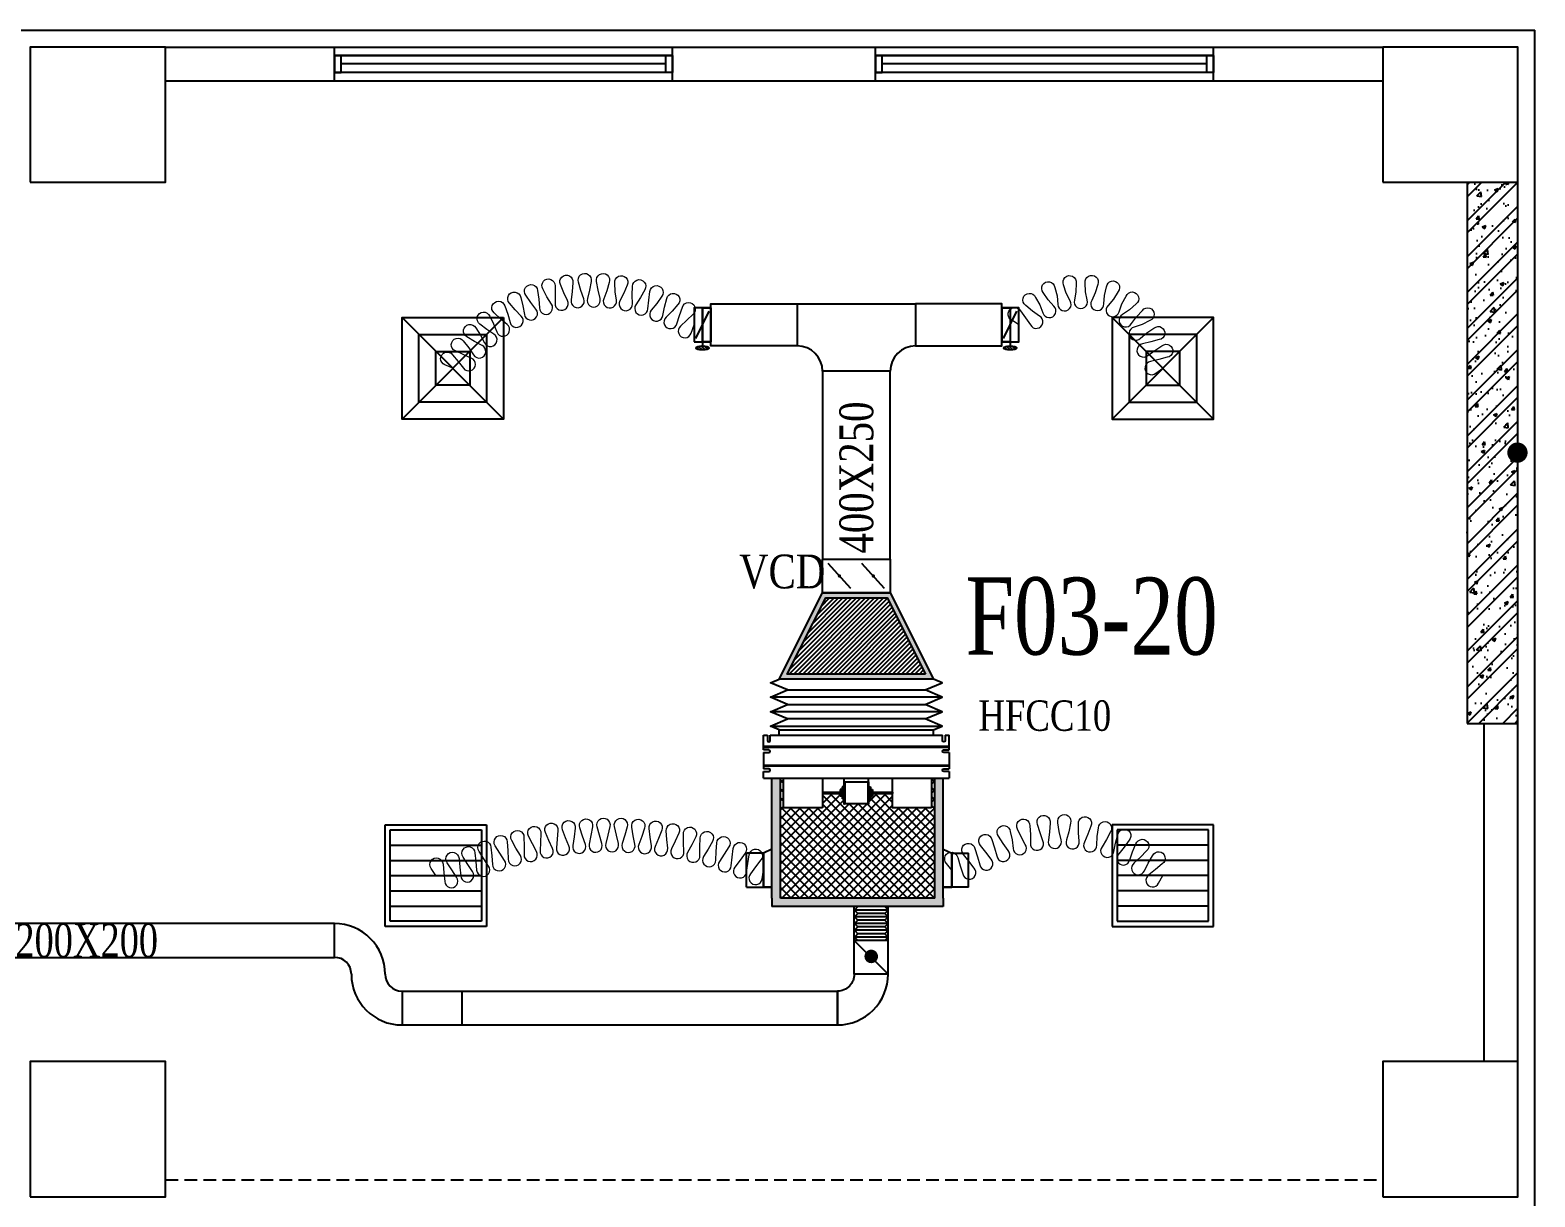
# Model space of a CAD drawing. Header units: metres. Extents: x 352651 to 1421851, y -87441 to -24441.
# Drawn here: x 567077 to 575977, y -40975 to -34075 of the extents above; entities that cross this region are included whole.
import ezdxf
from ezdxf.enums import TextEntityAlignment as Align

# ---------------------------------------------------------------- set-up
doc = ezdxf.new("R2010")
doc.units = ezdxf.units.M
doc.header["$LTSCALE"] = 300
doc.header["$MEASUREMENT"] = 0
doc.linetypes.add('DASHED2', pattern=[0.375, 0.25, -0.125])
for name, color, linetype in [('bat noi mem', 4, 'CONTINUOUS'), ('CUA', 8, 'CONTINUOUS'), ('CUAGIO', 2, 'CONTINUOUS'), ('HATCH', 145, 'CONTINUOUS'), ('KHUAT', 8, 'DASHED2'), ('KT', 1, 'CONTINUOUS'), ('THAY', 9, 'CONTINUOUS'), ('thiet bi', 11, 'CONTINUOUS'), ('TUONG', 7, 'CONTINUOUS'), ('vach', 6, 'CONTINUOUS')]:
    doc.layers.add(name, color=color, linetype=linetype)
doc.layers.add('noi mem', color=5, linetype='BATTING', lineweight=0)
doc.styles.add('PHU', font='vntimeh.shx', dxfattribs={"width": 0.8})
doc.styles.add('ROMANS', font='romans.shx', dxfattribs={"width": 0.75, "bigfont": 'romancvn.shx'})
doc.styles.add('VNCC-RMD', font='vntimeh.shx', dxfattribs={"width": 0.75, "height": 300, "bigfont": 'vns.shx'})
doc.linetypes.add('BATTING', pattern='A,0.0001,-0.1,[134,ltypeshp.shx,S=0.1,R=0,X=-0.1,Y=0],-0.2,[134,ltypeshp.shx,S=0.1,R=180,X=0.1,Y=0],-0.1', length=0.4001)

# ---------------------------------------------------------------- blocks, each defined once
blk = doc.blocks.new('cot1')
at = {"layer": 'vach'}
blk.add_lwpolyline([(-400, -400), (400, -400), (400, 400), (-400, 400)], close=True, dxfattribs=at)
blk = doc.blocks.new('SAD')
at = {"layer": 'CUAGIO', "color": 8}
for p, q in [((-300, -300), (300, 300)), ((300, -300), (-300, 300))]:
    blk.add_line(p, q, dxfattribs=at)
at = {"layer": 'CUAGIO'}
blk.add_lwpolyline([(300, -300), (300, 300), (-300, 300), (-300, -300)], close=True, dxfattribs=at)
at = {"layer": 'CUAGIO', "color": 8}
for points in [[(200, -200), (200, 200), (-200, 200), (-200, -200)], [(100, -100), (100, 100), (-100, 100), (-100, -100)]]:
    blk.add_lwpolyline(points, close=True, dxfattribs=at)
blk = doc.blocks.new('SAG')
at = {"layer": 'CUAGIO'}
for p, q in [((-300, 300), (-300, -300)), ((300, 300), (-300, 300)), ((300, -300), (300, 300)), ((-300, -300), (300, -300))]:
    blk.add_line(p, q, dxfattribs=at)
at = {"layer": 'CUAGIO', "color": 8}
for p, q in [((-270, 270), (-270, -270)), ((270, 270), (-270, 270)), ((-180, -270), (-180, 270)), ((-90, -270), (-90, 270)), ((0, -270), (0, 270)), ((90, -270), (90, 270)), ((180, -270), (180, 270)), ((270, -270), (270, 270)), ((-270, -270), (270, -270))]:
    blk.add_line(p, q, dxfattribs=at)
blk = doc.blocks.new('bac noi mem')
at = {"layer": 'bat noi mem'}
for p, q in [((493886.7, -64673), (493866.7, -64693)), ((494066.7, -64693), (493866.7, -64693)), ((493866.7, -64693), (493886.7, -64713)), ((494046.7, -64673), (493886.7, -64673)), ((494046.7, -64673), (494066.7, -64693)), ((494066.7, -64693), (494046.7, -64713)), ((493886.7, -64713), (493866.7, -64733)), ((494066.7, -64733), (493866.7, -64733)), ((493866.7, -64733), (493886.7, -64753)), ((493886.7, -64753), (493866.7, -64773)), ((494066.7, -64773), (493866.7, -64773)), ((493866.7, -64773), (493886.7, -64793)), ((494046.7, -64713), (493886.7, -64713)), ((494046.7, -64753), (493886.7, -64753)), ((494046.7, -64713), (494066.7, -64733)), ((494066.7, -64733), (494046.7, -64753)), ((494046.7, -64753), (494066.7, -64773)), ((494066.7, -64773), (494046.7, -64793)), ((493886.7, -64793), (493866.7, -64813)), ((494066.7, -64813), (493866.7, -64813)), ((493866.7, -64813), (493886.7, -64833)), ((493886.7, -64833), (493866.7, -64853)), ((494066.7, -64853), (493866.7, -64853)), ((493866.7, -64853), (493886.7, -64873)), ((494046.7, -64793), (493886.7, -64793)), ((494046.7, -64833), (493886.7, -64833)), ((494046.7, -64873), (493886.7, -64873)), ((494046.7, -64793), (494066.7, -64813)), ((494066.7, -64813), (494046.7, -64833)), ((494046.7, -64833), (494066.7, -64853)), ((494066.7, -64853), (494046.7, -64873))]:
    blk.add_line(p, q, dxfattribs=at)
blk = doc.blocks.new('1-van gio D200')
at = {"layer": 'CUAGIO'}
h = blk.add_hatch(dxfattribs=at)
h.set_pattern_fill('ANSI31', color=256, scale=100, style=0)
edge = h.paths.add_edge_path()
edge.add_ellipse((486127, -58494), major_axis=(-38.1, 0), ratio=0.310482, start_angle=0, end_angle=360, ccw=False)
for p, q in [((486167, -58437.3), (486087.1, -58277.5)), ((486127, -58257.4), (486127, -58494))]:
    blk.add_line(p, q, dxfattribs=at)
at = {"layer": 'CUAGIO', "const_width": 3}
for points in [[(486127, -58457.4), (486177, -58457.4), (486177, -58257.4), (486077, -58257.4), (486077, -58457.4), (486127, -58457.4)], [(486167, -58437.3), (486087.1, -58277.5)], [(486127, -58257.4), (486127, -58494)]]:
    blk.add_lwpolyline(points, dxfattribs=at)
at = {"layer": 'CUAGIO'}
blk.add_lwpolyline([(486177, -58457.4), (486077, -58457.4), (486077, -58257.4), (486177, -58257.4)], close=True, dxfattribs=at)
at = {"layer": 'CUAGIO', "const_width": 5.35}
blk.add_lwpolyline([(486130.7, -58357.4, -1), (486123.3, -58357.4, -1)], format="xyb", close=True, dxfattribs=at)
at = {"layer": 'CUAGIO', "extrusion": (0, 0, -1)}
blk.add_ellipse((486127, -58494), major_axis=(-38.1, 0), ratio=0.310482, start_param=-1.570796, end_param=4.712389, dxfattribs=at)

msp = doc.modelspace()

# ---------------------------------------------------------------- hatches: boundary and pattern name
at = {"layer": 'CUAGIO'}
h = msp.add_hatch(dxfattribs=at)
h.set_pattern_fill('DOTS', color=256, scale=150, style=0)
h.set_pattern_definition([(0, (-273509.999, -63070.697), (4.6875, 9.375), [0, -9.375])])
h.paths.add_polyline_path([(572372.4, -37883.4), (571555.8, -37883.4), (571782.6, -37433.4), (572145.6, -37433.4)], flags=16)
h.paths.add_polyline_path([(572421.1, -37913.4), (571507.1, -37913.4), (571764.1, -37403.4), (572164.1, -37403.4)])
h = msp.add_hatch(dxfattribs=at)
h.set_pattern_fill('ANSI31', color=256, scale=150, style=0)
h.set_pattern_definition([(45, (-273510, -63070.697), (-13.25825215, 13.25825215), [])])
h.paths.add_polyline_path([(572372.4, -37883.4), (571555.8, -37883.4), (571782.6, -37433.4), (572145.6, -37433.4)])
h = msp.add_hatch(dxfattribs=at)
h.set_pattern_fill('DOTS', color=2, scale=200, style=0)
h.set_pattern_definition([(0, (-1140.926, 18333.598), (6.25, 12.5), [0, -12.5])])
h.paths.add_polyline_path([(572428.1, -39208.9), (571514.5, -39208.9), (571514.5, -38498.9), (571464.5, -38498.9), (571464.5, -39208.9), (571464.5, -39258.9), (572478.1, -39258.9), (572478.1, -39208.9), (572478.1, -38498.9), (572428.1, -38498.9)])
at = {"layer": 'CUAGIO', "ltscale": 1.5}
h = msp.add_hatch(dxfattribs=at)
h.set_pattern_fill('ANSI37', color=9, scale=300, style=0)
h.set_pattern_definition([(45, (109685.675, -149.263), (-26.5165043, 26.5165043), []), (135, (109685.675, -149.263), (-26.5165043, -26.5165043), [])])
h.paths.add_polyline_path([(572428.1, -39208.9), (572428.1, -38498.9), (572409, -38498.9), (572409, -38673.9), (572178.8, -38673.9), (572178.8, -38590.9), (572059.1, -38590.9), (572059.1, -38606.6), (572048.6, -38606.6), (572048.6, -38622.4), (572038.7, -38622.4), (572038.7, -38647.3, -1), (572032.2, -38649.4), (571896, -38649.4, -1), (571889.5, -38647.3), (571889.5, -38622.4), (571879.6, -38622.4), (571879.6, -38606.6), (571869.1, -38606.6), (571869.1, -38590.9), (571763.8, -38590.9), (571763.8, -38673.9), (571533.6, -38673.9), (571533.6, -38498.9), (571514.5, -38498.9), (571514.5, -39208.9)])
at = {"layer": 'HATCH', "linetype": 'Continuous'}
h = msp.add_hatch(dxfattribs=at)
h.set_pattern_fill('ANSI32,_O', color=256, scale=400)
h.set_pattern_definition([(45, (87244.73, -347466.49), (-106.066017, 106.066017), []), (45, (87315.44, -347466.49), (-106.066017, 106.066017), [])])
h.paths.add_polyline_path([(575777.2, -34975.5), (575577.2, -34975.5), (575577.2, -38175.5), (575777.2, -38175.5)])
h.paths.add_polyline_path([(575877.2, -34975.5), (575777.2, -34975.5), (575777.2, -38175.5), (575877.2, -38175.5)])
h = msp.add_hatch(dxfattribs=at)
h.set_pattern_fill('AR-CONC,_O', color=256, scale=30)
h.set_pattern_definition([(50, (87244.73, -347466.49), (215.178055, -18.82564), [22.5, -247.5]), (355, (87244.73, -347466.49), (-41.6254, 225.65764), [18, -198]), (100.4514, (87262.66, -347468.05), (173.552815, 206.83186), [19.12206, -210.34263]), (46.1842, (87244.73, -347406.49), (320.17231, -49.6557), [33.75, -371.25]), (96.6356, (87271.4, -347410.62), (280.39881, 292.23536), [28.68309, -315.5139]), (351.1842, (87244.73, -347406.5), (280.39858, 292.23558), [27, -297]), (21, (87274.73, -347421.49), (179.072116, -120.785667), [22.5, -247.5]), (326, (87274.73, -347421.49), (72.9946, 217.54501), [18, -198]), (71.4514, (87289.65, -347431.55), (252.06679, 96.75915), [19.12206, -210.34263]), (37.5, (87244.73, -347466.486), (3.647957, 99.868156), [0, -195.6, 0, -201, 0, -198.75]), (7.5, (87244.73, -347466.49), (78.920861, 118.323514), [0, -114.6, 0, -191.1, 0, -75.75]), (327.5, (87177.83, -347466.486), (160.146731, -6.766462), [0, -75, 0, -234, 0, -310.5]), (317.5, (87147.83, -347466.49), (174.95585, 30.031495), [0, -97.5, 0, -155.4, 0, -220.5])])
h.paths.add_polyline_path([(575777.2, -34975.5), (575577.2, -34975.5), (575577.2, -38175.5), (575777.2, -38175.5)])
h.paths.add_polyline_path([(575877.2, -34975.5), (575777.2, -34975.5), (575777.2, -38175.5), (575877.2, -38175.5), (575877.2, -36604, -0.446657), (575844, -36574.1, -0.446657), (575877.2, -36544.3)])

# ---------------------------------------------------------------- linework, layer by layer
at = {"layer": 'bat noi mem'}
for p, q in [((572421.1, -37913.4), (571507.1, -37913.4)), ((571557.1, -37977.7), (572371.1, -37977.7)), ((572471.1, -38020.5), (571457.1, -38020.5)), ((571557.1, -38063.4), (572371.1, -38063.4)), ((572471.1, -38106.3), (571457.1, -38106.3)), ((572371.1, -38149.1), (571557.1, -38149.1)), ((571457.1, -38192), (572471.1, -38192))]:
    msp.add_line(p, q, dxfattribs=at)
for points in [[(571507.1, -38213.4), (571457.1, -38192), (571557.1, -38149.1), (571457.1, -38106.3), (571557.1, -38063.4), (571457.1, -38020.5), (571557.1, -37977.7), (571457.1, -37934.8), (571507.1, -37913.4)], [(572421.1, -38213.4), (572471.1, -38192), (572371.1, -38149.1), (572471.1, -38106.3), (572371.1, -38063.4), (572471.1, -38020.5), (572371.1, -37977.7), (572471.1, -37934.8), (572421.1, -37913.4)]]:
    msp.add_lwpolyline(points, dxfattribs=at)
at = {"layer": 'CUA', "linetype": 'Continuous'}
for p, q in [((568877.2, -34225.5), (570877.2, -34225.5)), ((570877.2, -34225.5), (568877.2, -34225.5)), ((572077.2, -34225.5), (574077.2, -34225.5)), ((574077.2, -34225.5), (572077.2, -34225.5)), ((570877.2, -34325.5), (568877.2, -34325.5)), ((570837.2, -34275.5), (568917.2, -34275.5)), ((574077.2, -34325.5), (572077.2, -34325.5)), ((574037.2, -34275.5), (572117.2, -34275.5))]:
    msp.add_line(p, q, dxfattribs=at)
for points in [[(568877.2, -34325.5), (568917.2, -34325.5), (568917.2, -34225.5), (568877.2, -34225.5)], [(570877.2, -34325.5), (570837.2, -34325.5), (570837.2, -34225.5), (570877.2, -34225.5)], [(572077.2, -34325.5), (572117.2, -34325.5), (572117.2, -34225.5), (572077.2, -34225.5)], [(574077.2, -34325.5), (574037.2, -34325.5), (574037.2, -34225.5), (574077.2, -34225.5)]]:
    msp.add_lwpolyline(points, close=True, dxfattribs=at)
at = {"layer": 'CUAGIO', "ltscale": 1.5}
msp.add_line((571614.1, -35693.4), (572314.1, -35693.4), dxfattribs=at)
at = {"layer": 'CUAGIO', "color": 2}
for p, q in [((571764.1, -36093.4), (571764.1, -37203.4)), ((572164.1, -37203.4), (572164.1, -36093.4)), ((571464.5, -39208.9), (571464.5, -39258.9)), ((572428.1, -39208.9), (571514.5, -39208.9)), ((572478.1, -39208.9), (572478.1, -39258.9)), ((571852, -39958.8), (571852, -39758.8))]:
    msp.add_line(p, q, dxfattribs=at)
at = {"layer": 'CUAGIO'}
for p, q in [((572164.1, -36093.4), (571764.1, -36093.4)), ((571931, -37377.7), (571797.2, -37229.1)), ((572131, -37377.7), (571997.2, -37229.1)), ((571464.5, -39208.9), (571464.5, -38498.9)), ((571514.5, -38498.9), (571514.5, -38498.9)), ((571514.5, -39208.9), (571514.5, -38498.9)), ((572428.1, -38498.9), (572428.1, -38498.9)), ((572428.1, -39208.9), (572428.1, -38498.9)), ((572478.1, -39208.9), (572478.1, -38498.9)), ((571314.8, -39143.6), (571314.8, -38943.6)), ((571414.5, -38943.6), (571314.8, -38943.6)), ((571414.5, -38943.6), (571414.5, -39143.6)), ((571414.5, -39143.6), (571414.5, -38943.6)), ((571414.5, -39143.6), (571414.5, -38943.6)), ((571414.5, -38943.6), (571414.5, -39143.6)), ((572528.1, -39143.6), (572528.1, -38943.6)), ((572528.1, -39143.6), (572528.1, -38943.6)), ((572528.1, -39143.6), (572528.1, -38943.6)), ((572528.1, -38943.6), (572528.1, -39143.6)), ((572528.1, -38943.6), (572627.8, -38943.6)), ((572627.8, -39143.6), (572627.8, -38943.6)), ((572478.1, -39258.9), (571464.5, -39258.9)), ((571952, -39658.8), (571952, -39258.9)), ((572152, -39658.8), (572152, -39258.9)), ((572152, -39458.9), (571952, -39458.9)), ((571952, -39458.9), (572152, -39658.8)), ((572152, -39658.8), (572152, -39458.9)), ((569277.2, -39758.8), (571852, -39758.8)), ((569277.2, -39758.8), (571032.2, -39758.8)), ((569277.2, -39758.8), (569277.2, -39958.8)), ((569632.2, -39958.8), (569632.2, -39758.8)), ((571852, -39958.8), (571852, -39758.8)), ((571852, -39958.8), (571852, -39758.8)), ((569277.2, -39958.8), (571852, -39958.8)), ((569277.2, -39958.8), (570692.2, -39958.8))]:
    msp.add_line(p, q, dxfattribs=at)
for points in [[(571054.1, -35718.4), (571104.1, -35718.4), (571104.1, -35918.4), (571054.1, -35918.4)], [(571614.1, -35943.4), (571104.1, -35943.4), (571104.1, -35693.4), (571614.1, -35693.4)], [(572314.1, -35943.4), (572824.1, -35943.4), (572824.1, -35693.4), (572314.1, -35693.4)], [(572824.1, -35718.4), (572874.1, -35718.4), (572874.1, -35918.4), (572824.1, -35918.4)], [(571764.1, -37203.4), (572164.1, -37203.4), (572164.1, -37403.4), (571764.1, -37403.4)], [(572421.1, -37913.4), (571507.1, -37913.4), (571764.1, -37403.4), (572164.1, -37403.4)], [(572372.4, -37883.4), (571555.8, -37883.4), (571782.6, -37433.4), (572145.6, -37433.4)], [(566077.2, -39558.8), (568877.2, -39558.8), (568877.2, -39358.8), (566077.2, -39358.8)]]:
    msp.add_lwpolyline(points, close=True, dxfattribs=at)
for points, const_width in [([(571859.1, -37303.4, 1), (571869.1, -37303.4, 1)], 10), ([(572059.1, -37303.4, 1), (572069.1, -37303.4, 1)], 10), ([(572032, -39553.4, 1), (572072, -39553.4, 1)], 40)]:
    msp.add_lwpolyline(points, format="xyb", close=True, dxfattribs=dict(at, const_width=const_width))
for points in [[(571464.5, -38918.4), (571414.5, -38943.6)], [(572478.1, -38918.4), (572528.1, -38943.6)], [(571314.8, -39143.6), (571414.5, -39143.6)], [(571414.5, -39143.6), (571464.5, -39143.6)], [(571464.5, -39143.6), (571414.5, -39143.6)], [(571464.5, -39143.6), (571414.5, -39143.6)], [(572528.1, -39143.6), (572478.1, -39143.6)], [(572478.1, -39143.6), (572528.1, -39143.6)], [(572478.1, -39143.6), (572528.1, -39143.6)], [(572627.8, -39143.6), (572528.1, -39143.6)]]:
    msp.add_lwpolyline(points, dxfattribs=at)
msp.add_lwpolyline([(571852, -39758.8), (571852, -39958.8, 0.414214), (572152, -39658.8), (571952, -39658.8, -0.414214), (571852, -39758.8)], format="xyb", close=True, dxfattribs=at)
at = {"layer": 'CUAGIO', "color": 2}
msp.add_lwpolyline([(571852, -39758.8), (571852, -39758.8), (571852, -39958.8), (571852, -39958.8)], close=True, dxfattribs=at)
at = {"layer": 'CUAGIO'}
for centre, radius, start, end in [((571614.1, -36093.4), 150, 0, 90), ((572314.1, -36093.4), 150, 90, 180), ((568877.2, -39658.8), 300, 0, 90), ((568877.2, -39658.8), 100, 0, 90), ((569277.2, -39658.8), 300, 180, 270), ((569277.2, -39658.8), 100, 180, 270)]:
    msp.add_arc(centre, radius, start, end, dxfattribs=at)
at = {"layer": 'KHUAT'}
msp.add_line((567877.2, -40875.5), (575077.2, -40875.5), dxfattribs=at)
at = {"layer": 'noi mem', "linetype": 'ByBlock', "ltscale": 1.5}
for points in [[(569577.2, -36075.5), (569530.3, -36054.6, -1.333333), (569575.9, -35995.1), (569608.3, -36035), (569640.7, -36075, 1.333333), (569686.3, -36015.5), (569639.4, -35994.5), (569592.5, -35972.6, -1.333333), (569639.3, -35913.9), (569671.2, -35954.6), (569700.4, -35996.5, 1.333333), (569750.1, -35940.4), (569705, -35916.4), (569660.7, -35889.6, -1.333333), (569713.4, -35836.2), (569740.8, -35880.1), (569765.4, -35924.9, 1.333333), (569820.8, -35874.4), (569778.5, -35845.7), (569737.4, -35814.4, -1.333333), (569795.4, -35766.9), (569818, -35813.4), (569837.7, -35860.6, 1.333333), (569898.2, -35816.2), (569859.2, -35783.3), (569821.6, -35747.7, -1.333333), (569884.3, -35706.7), (569901.9, -35755.4), (569916.4, -35804.3, 1.333333), (569981.3, -35766.7), (569946, -35729.8), (569912.4, -35690.4, -1.333333), (569979.2, -35656.3), (569991.4, -35706.5), (570000.7, -35756.8, 1.333333), (570069.2, -35726.3), (570038, -35685.8), (570008.8, -35643.1, -1.333333), (570078.9, -35616.3), (570085.7, -35667.5), (570089.5, -35718.5, 1.333333), (570160.9, -35695.4), (570134.2, -35651.9), (570109.7, -35606.3, -1.333333), (570182.2, -35587.1), (570183.5, -35638.8), (570181.9, -35689.9, 1.333333), (570255.4, -35674.6), (570233.5, -35628.4), (570214, -35580.5, -1.333333), (570288.1, -35569.1), (570283.9, -35620.7), (570276.9, -35671.3, 1.333333), (570351.5, -35663.9), (570334.7, -35615.6), (570320.4, -35565.9, -1.333333), (570395.3, -35562.5), (570385.7, -35613.3), (570373.3, -35662.9, 1.333333), (570448.3, -35663.5), (570436.7, -35613.7), (570427.8, -35562.7, -1.333333), (570502.6, -35567.3), (570487.6, -35616.8), (570470, -35664.8, 1.333333), (570544.5, -35673.4), (570538.3, -35622.7), (570534.9, -35571, -1.333333), (570608.8, -35583.5), (570588.6, -35631.2), (570566, -35677, 1.333333), (570639.2, -35693.5), (570638.4, -35642.4), (570640.5, -35590.7, -1.333333), (570712.7, -35611), (570687.5, -35656.2), (570660.1, -35699.4, 1.333333), (570731.1, -35723.5), (570735.8, -35672.6), (570743.4, -35621.5, -1.333333), (570813, -35649.4), (570783.1, -35691.6), (570751.3, -35731.6, 1.333333), (570819.4, -35763.2), (570829.4, -35713.1), (570842.4, -35663, -1.333333), (570908.7, -35698.2), (570874.5, -35737), (570838.6, -35773.4, 1.333333), (570902.9, -35812.1), (570918.2, -35763.3), (570935.1, -35714.8, -1.333333), (570998.2, -35755.2), (570961.1, -35790.9), (570924.1, -35826.5, 1.333333), (570987.2, -35867), (571004.1, -35818.4)], [(572924.1, -35818.4), (572882.4, -35789.4, -1.333333), (572935.3, -35736.2), (572964.6, -35777.7), (572993.5, -35819.3, 1.333333), (573046.6, -35766.4), (573005.2, -35737.3), (572966.1, -35703.4, -1.333333), (573024.1, -35655.9), (573049.5, -35700.9), (573067.7, -35747.3, 1.333333), (573131.6, -35708.1), (573098.4, -35670.9), (573069.6, -35627.9, -1.333333), (573138.2, -35597.5), (573150.8, -35647.7), (573155.9, -35697.3, 1.333333), (573228, -35676.4), (573205.8, -35631.7), (573189.6, -35582.6, -1.333333), (573263.8, -35571.6), (573262.5, -35623.3), (573254.3, -35672.4, 1.333333), (573329.3, -35671.5), (573319.8, -35622.5), (573317.2, -35570.9, -1.333333), (573391.7, -35580), (573376.7, -35629.5), (573355.8, -35674.7, 1.333333), (573428.3, -35693.7), (573432.2, -35644), (573443.4, -35593.5, -1.333333), (573512.8, -35622.1), (573485.2, -35665.8), (573453, -35703.8, 1.333333), (573517.8, -35741.4), (573534.8, -35694.5), (573559, -35648.9, -1.333333), (573618.3, -35694.8), (573580.1, -35729.7), (573538.9, -35757.7, 1.333333), (573591.5, -35811.2), (573620.2, -35770.6), (573655.8, -35733, -1.333333), (573700.7, -35793), (573654.6, -35816.5), (573607.4, -35832.6, 1.333333), (573643.9, -35898.1), (573682.4, -35866.6), (573724.3, -35837.8, -1.333333), (573755.3, -35906.1), (573706.2, -35918.8), (573657, -35931.4, 1.333333), (573688, -35999.7), (573729.8, -35971), (573771.7, -35942.3, -1.333333), (573802.7, -36010.6), (573753.5, -36023.3), (573704.4, -36035.9, 1.333333), (573735.4, -36104.2), (573777.2, -36075.5)], [(572528.1, -39043.6), (572496.9, -39003.5, -1.333333), (572563.3, -38968.6), (572578.6, -39017.1), (572593.9, -39065.5, 1.333333), (572660.3, -39030.7), (572629.1, -38990.6), (572597.9, -38950.5, -1.333333), (572664.3, -38915.6), (572679.6, -38964.1), (572694.9, -39012.5, 1.333333), (572761.3, -38977.7), (572730.1, -38937.6), (572698.9, -38897.5, -1.333333), (572765.3, -38862.7), (572780.6, -38911.1), (572794.3, -38959.5, 1.333333), (572861.6, -38926.5), (572831.8, -38886), (572804.4, -38842.6, -1.333333), (572873.9, -38814.4), (572884.6, -38864.5), (572891.5, -38914.4, 1.333333), (572962.7, -38891), (572938.8, -38846.8), (572917.7, -38800, -1.333333), (572990.4, -38781.6), (572994, -38832.8), (572994, -38883.1, 1.333333), (573067.8, -38869.8), (573050.2, -38822.7), (573035.7, -38773.5, -1.333333), (573110.3, -38765.3), (573106.8, -38816.5), (573099.8, -38866.3, 1.333333), (573174.7, -38863.3), (573163.8, -38814.2), (573156.3, -38763.5, -1.333333), (573231.3, -38765.7), (573220.8, -38815.9), (573206.9, -38864.3, 1.333333), (573281.6, -38871.7), (573277.5, -38821.6), (573277.1, -38770.3, -1.333333), (573351.1, -38782.9), (573333.7, -38831.1), (573313.3, -38877.1, 1.333333), (573386.2, -38894.8), (573389.1, -38844.6), (573395.8, -38793.7, -1.333333), (573467.3, -38816.4), (573443.5, -38861.8), (573416.9, -38904.5, 1.333333), (573486.7, -38932.1), (573496.5, -38882.8), (573510.2, -38833.3, -1.333333), (573577.8, -38865.7), (573547.9, -38907.4), (573515.7, -38946, 1.333333), (573581, -38983), (573597.6, -38935.5), (573617.9, -38888.4, -1.333333), (573680.5, -38929.8), (573645.1, -38966.9), (573607.9, -39000.7, 1.333333), (573667.4, -39046.4), (573690.4, -39001.6), (573715.9, -38957.6, -1.333333), (573773.1, -39006.2), (573733.8, -39038.5), (573694.6, -39070.7, 1.333333), (573751.7, -39119.4), (573777.2, -39075.5)], [(569477.2, -39075.5), (569448.9, -39032.5, -1.333333), (569519.6, -39007.6), (569524.5, -39058.9), (569529.3, -39110.2, 1.333333), (569600.1, -39085.3), (569571.7, -39042.2), (569543.3, -38999.2, -1.333333), (569614.1, -38974.3), (569618.9, -39025.6), (569623.8, -39076.9, 1.333333), (569694.5, -39052), (569666.2, -39009), (569637.8, -38966, -1.333333), (569708.5, -38941.1), (569713.4, -38992.4), (569718.2, -39043.7, 1.333333), (569789, -39018.8), (569760.6, -38975.7), (569732.3, -38932.7, -1.333333), (569803, -38907.8), (569807.9, -38959.1), (569812.5, -39010.4, 1.333333), (569883.3, -38985.7), (569855.1, -38942.7), (569827.9, -38898.8, -1.333333), (569899.2, -38875.7), (569902.8, -38927.3), (569905, -38978.6, 1.333333), (569976.9, -38957.3), (569950.8, -38913), (569925.7, -38867.9, -1.333333), (569998.1, -38848.3), (569999.1, -38900), (569998.8, -38951.4, 1.333333), (570071.7, -38933.6), (570047.8, -38888.1), (570024.9, -38841.8, -1.333333), (570098.2, -38825.8), (570096.7, -38877.4), (570093.9, -38928.7, 1.333333), (570167.5, -38914.5), (570145.9, -38868), (570125.3, -38820.6, -1.333333), (570199.2, -38808.2), (570195.2, -38859.7), (570189.9, -38910.8, 1.333333), (570264.2, -38900.2), (570244.8, -38852.6), (570226.6, -38804.3, -1.333333), (570301, -38795.5), (570294.5, -38846.8), (570286.7, -38897.6, 1.333333), (570361.4, -38890.6), (570344.4, -38842.1), (570328.5, -38792.9, -1.333333), (570403.4, -38787.8), (570394.3, -38838.7), (570384.1, -38889.1, 1.333333), (570459, -38885.8), (570444.4, -38836.5), (570430.9, -38786.6, -1.333333), (570505.9, -38785.2), (570494.4, -38835.5), (570481.7, -38885.3, 1.333333), (570556.7, -38885.7), (570544.5, -38835.8), (570533.5, -38785.3, -1.333333), (570608.5, -38787.5), (570594.5, -38837.3), (570579.4, -38886.4, 1.333333), (570654.3, -38890.4), (570644.5, -38840), (570636, -38789, -1.333333), (570710.8, -38794.9), (570694.4, -38843.9), (570676.9, -38892.2, 1.333333), (570751.5, -38899.9), (570744.3, -38849), (570738.3, -38797.7, -1.333333), (570812.6, -38807.2), (570793.9, -38855.4), (570774.1, -38902.8, 1.333333), (570848.2, -38914.1), (570843.4, -38862.9), (570839.9, -38811.4, -1.333333), (570913.8, -38824.5), (570892.7, -38871.7), (570870.6, -38918.1, 1.333333), (570944.1, -38933), (570941.8, -38881.7), (570940.8, -38830, -1.333333), (571013.9, -38846.7), (570990.6, -38892.8), (570966.2, -38938.1, 1.333333), (571038.9, -38956.6), (571039.1, -38905.2), (571040.7, -38853.5, -1.333333), (571112.9, -38873.8), (571087.3, -38918.7), (571060.8, -38962.7, 1.333333), (571132.4, -38984.7), (571135.2, -38933.4), (571139.3, -38881.9, -1.333333), (571210.4, -38905.7), (571182.7, -38949.3), (571154, -38991.9, 1.333333), (571224.5, -39017.5), (571229.7, -38966.3), (571236.3, -38915.1, -1.333333), (571306.2, -38942.3), (571276.4, -38984.5), (571245.7, -39025.7, 1.333333), (571314.9, -39054.6), (571322.6, -39003.8), (571331, -38953, -1.333333), (571399.8, -38982.8), (571368.5, -39023.7), (571337.3, -39064.7, 1.333333), (571406.1, -39094.4), (571414.5, -39043.6)]]:
    msp.add_lwpolyline(points, format="xyb", dxfattribs=at)
at = {"layer": 'THAY'}
for p in [(564947.2, -34075.5), (575977.2, -56175.5)]:
    msp.add_line(p, (575977.2, -34075.5), dxfattribs=at)
at = {"layer": 'THAY', "linetype": 'Continuous'}
for p, q in [((568877.2, -34175.5), (570877.2, -34175.5)), ((572077.2, -34175.5), (574077.2, -34175.5)), ((568877.2, -34375.5), (570877.2, -34375.5)), ((572077.2, -34375.5), (574077.2, -34375.5))]:
    msp.add_line(p, q, dxfattribs=at)
at = {"layer": 'THAY', "linetype": 'Continuous', "const_width": 60}
msp.add_lwpolyline([(575904, -36574.1, -1), (575844, -36574.1, -1)], format="xyb", close=True, dxfattribs=at)
at = {"layer": 'thiet bi'}
for p, q in [((571415.1, -38332.4), (571415.1, -38244.9)), ((571415.1, -38244.9), (571439.1, -38244.9)), ((571455.1, -38244.9), (572473.1, -38244.9)), ((571507.1, -38244.9), (571507.1, -38213.4)), ((571507.1, -38213.4), (572421.1, -38213.4)), ((572421.1, -38244.9), (572421.1, -38213.4)), ((572489.1, -38244.9), (572513.1, -38244.9)), ((572513.1, -38332.4), (572513.1, -38244.9)), ((571415.1, -38310.9), (572513.1, -38310.9)), ((571415.1, -38315.9), (572513.1, -38315.9)), ((571415.1, -38421.9), (572513.1, -38421.9)), ((571415.1, -38426.9), (572513.1, -38426.9)), ((571415.1, -38498.9), (571415.1, -38459.4)), ((571415.1, -38498.9), (572513.1, -38498.9)), ((571892.8, -38521), (571892.8, -38498.9)), ((571896, -38523.3), (571896, -38649.4)), ((572032.2, -38523.3), (572032.2, -38649.4)), ((572035.4, -38521), (572035.4, -38498.9)), ((572513.1, -38459.4), (572513.1, -38498.9)), ((571763.8, -38581.8), (571869.1, -38581.8)), ((571763.8, -38590.9), (571869.1, -38590.9)), ((571869.1, -38566.2), (571869.1, -38606.6)), ((571879.6, -38566.2), (571869.1, -38566.2)), ((571879.6, -38606.6), (571869.1, -38606.6)), ((571879.6, -38550.4), (571879.6, -38622.4)), ((571889.5, -38550.4), (571879.6, -38550.4)), ((571889.5, -38622.4), (571879.6, -38622.4)), ((572038.7, -38550.4), (572048.6, -38550.4)), ((572038.7, -38622.4), (572048.6, -38622.4)), ((572048.6, -38550.4), (572048.6, -38622.4)), ((572048.6, -38566.2), (572059.1, -38566.2)), ((572048.6, -38606.6), (572059.1, -38606.6)), ((572059.1, -38566.2), (572059.1, -38606.6)), ((572059.1, -38581.8), (572178.8, -38581.8)), ((572059.1, -38590.9), (572178.8, -38590.9)), ((572178.8, -38581.8), (572178.8, -38590.9))]:
    msp.add_line(p, q, dxfattribs=at)
for points in [[(571439.1, -38244.9), (571439.1, -38276.9, 1), (571455.1, -38276.9), (571455.1, -38244.9)], [(572489.1, -38244.9), (572489.1, -38276.9, -1), (572473.1, -38276.9), (572473.1, -38244.9)], [(571415.1, -38348.4), (571447.1, -38348.4, 1), (571447.1, -38332.4), (571415.1, -38332.4)], [(572513.1, -38348.4), (572481.1, -38348.4, -1), (572481.1, -38332.4), (572513.1, -38332.4)], [(571415.1, -38459.4), (571447.1, -38459.4, 1), (571447.1, -38443.4), (571415.1, -38443.4)], [(572513.1, -38459.4), (572481.1, -38459.4, -1), (572481.1, -38443.4), (572513.1, -38443.4)]]:
    msp.add_lwpolyline(points, format="xyb", dxfattribs=at)
for points in [[(571415.1, -38348.4), (571415.1, -38443.4)], [(572513.1, -38348.4), (572513.1, -38443.4)]]:
    msp.add_lwpolyline(points, dxfattribs=at)
for points in [[(571763.8, -38673.9), (571533.6, -38673.9), (571533.6, -38498.9), (571763.8, -38498.9)], [(571889.5, -38649.4), (572038.7, -38649.4), (572038.7, -38523.3), (571889.5, -38523.3)], [(572409, -38673.9), (572178.8, -38673.9), (572178.8, -38498.9), (572409, -38498.9)]]:
    msp.add_lwpolyline(points, close=True, dxfattribs=at)
for centre, start, end in [((571892.8, -38524.4), 18.04953, 161.95047), ((572035.4, -38524.4), 18.04953, 161.95047), ((571892.8, -38648.4), 198.04953, 341.95047), ((572035.4, -38648.4), 198.04953, 341.95047)]:
    msp.add_arc(centre, 3.41, start, end, dxfattribs=at)
at = {"layer": 'TUONG'}
for p, q in [((567877.2, -34175.5), (568877.2, -34175.5)), ((568877.2, -34375.5), (568877.2, -34175.5)), ((570877.2, -34375.5), (570877.2, -34175.5)), ((570877.2, -34175.5), (572077.2, -34175.5)), ((572077.2, -34375.5), (572077.2, -34175.5)), ((574077.2, -34375.5), (574077.2, -34175.5)), ((574077.2, -34175.5), (575077.2, -34175.5)), ((575877.2, -40175.5), (575877.2, -34175.5)), ((567877.2, -34375.5), (568877.2, -34375.5)), ((570877.2, -34375.5), (572077.2, -34375.5)), ((574077.2, -34375.5), (575077.2, -34375.5)), ((575577.2, -34975.5), (575577.2, -38175.5)), ((575577.2, -38175.5), (575877.2, -38175.5)), ((575677.2, -40175.5), (575677.2, -38175.5))]:
    msp.add_line(p, q, dxfattribs=at)

# ---------------------------------------------------------------- block references
at = {"layer": 'CUAGIO', "xscale": -1}
for name, p, rotation in [('SAD', (569577.2, -36075.5), 180), ('SAG', (569477.2, -39075.5), 270)]:
    msp.add_blockref(name, p, dxfattribs=dict(at, rotation=rotation))
for p in [(1057181.1, 22539), (1059001.1, 22539)]:
    msp.add_blockref('1-van gio D200', p, dxfattribs=at)
at = {"layer": 'CUAGIO'}
for name, p, rotation in [('SAD', (573777.2, -36075.5), 180), ('SAG', (573777.2, -39075.5), 90)]:
    msp.add_blockref(name, p, dxfattribs=dict(at, rotation=rotation))
msp.add_blockref('bac noi mem', (78085.4, 25414.1), dxfattribs=at)
at = {"layer": 'vach'}
for p in [(567477.2, -34575.5), (575477.2, -34575.5), (567477.2, -40575.5), (575477.2, -40575.5)]:
    msp.add_blockref('cot1', p, dxfattribs=at)

# ---------------------------------------------------------------- texts
at = {"layer": 'CUAGIO', "color": 3, "style": 'VNCC-RMD', "width": 0.75}
msp.add_text('200x200', height=200, dxfattribs=at).set_placement((567412.2, -39558.8), align=Align.CENTER)
at = {"layer": 'CUAGIO', "color": 2, "insert": (571863.8, -37171.3), "char_height": 200, "width": 888.608, "attachment_point": 1, "rotation": 90, "style": 'PHU'}
msp.add_mtext('400x250', dxfattribs=at)
at = {"layer": 'CUAGIO', "color": 2, "attachment_point": 1, "style": 'PHU'}
for s, insert, char_height, width in [('VCD', (571270.3, -37176.8), 200, 439.881), ('hfcc10', (572685.7, -38039.3), 180, 528.56)]:
    msp.add_mtext(s, dxfattribs=dict(at, insert=insert, char_height=char_height, width=width))
at = {"layer": 'KT', "ltscale": 1.5, "insert": (572609.2, -37312.5), "char_height": 456.096, "width": 2517.297, "attachment_point": 1, "style": 'ROMANS'}
msp.add_mtext('{\\fTimes New Roman|b0|i0|c0|p18;F03-20}', dxfattribs=at)

doc.saveas('drawing.dxf')
